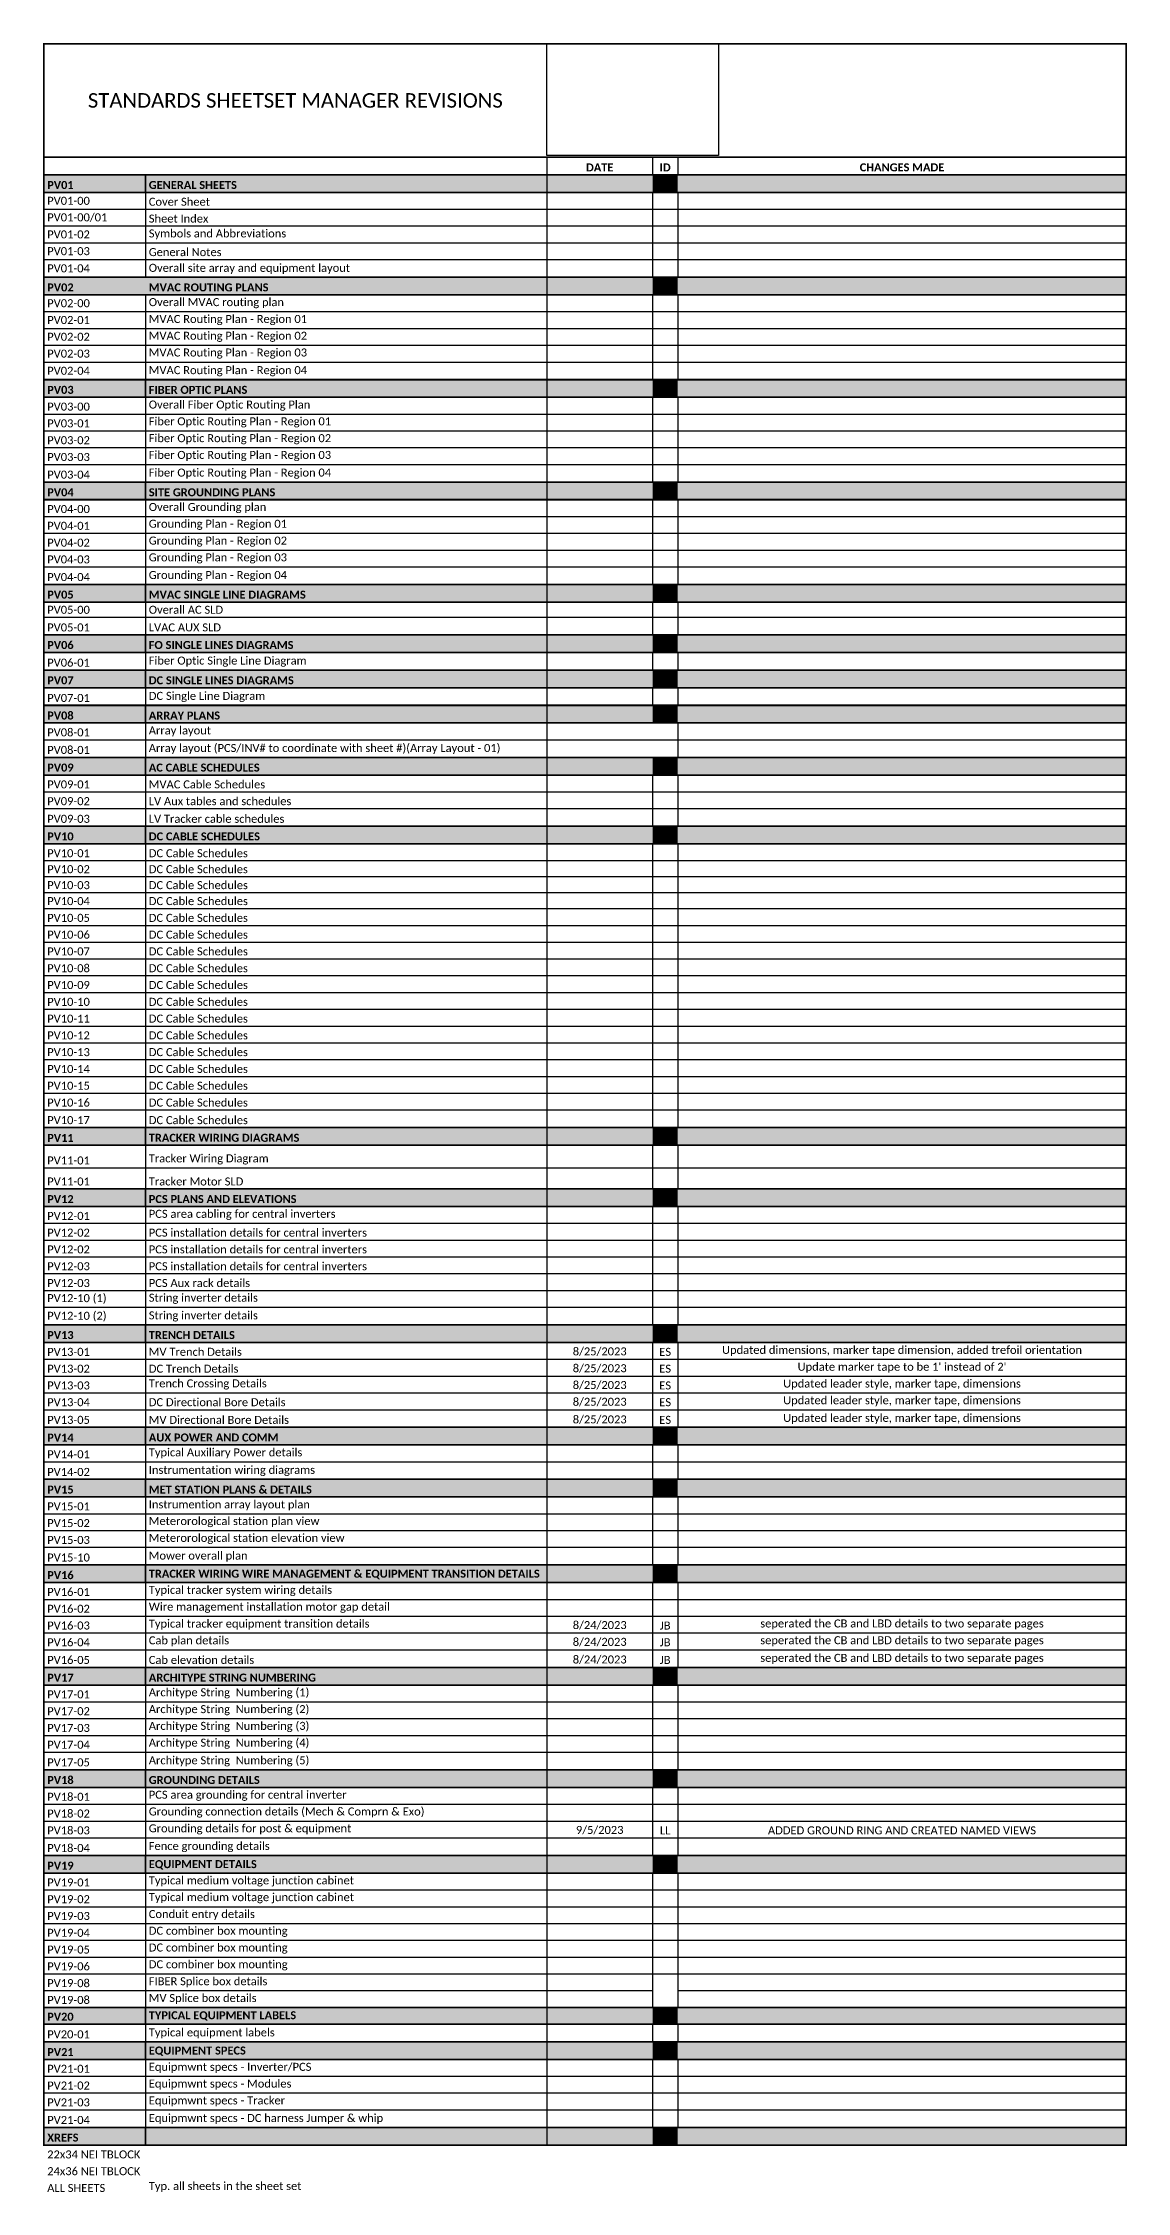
# Model space of a CAD drawing. Header units: feet. Extents: x -327 to 55127, y -2634 to 4121.
# Drawn here: x -17.91 to -4.46, y 1.01 to 27.67 of the extents above; entities that cross this region are included whole.
import ezdxf

# ---------------------------------------------------------------- set-up
doc = ezdxf.new("R2010")
doc.units = ezdxf.units.FT
doc.header["$MEASUREMENT"] = 0
doc.layers.add('G-ANNO-TEXT', color=1, linetype='Continuous')
doc.layers.add('PV-AUTOTABLES', color=7, linetype='Continuous')
doc.styles.add('NEI-A', font='arial.ttf')
picture_1 = doc.add_image_def('image1.png', size_in_pixel=(320, 208))

# ---------------------------------------------------------------- blocks, each defined once
blk = doc.blocks.new('*A31')
at = {"layer": 'G-ANNO-TEXT', "color": 7, "linetype": 'Continuous', "ltscale": 0.083333, "const_width": 0.0208}
blk.add_lwpolyline([(13.427, 0), (0, 0), (0, -26.073), (13.427, -26.073)], close=True, dxfattribs=at)
for points in [[(0, -1.406), (13.427, -1.406)], [(0, -1.625), (13.427, -1.625)], [(0, -1.844), (13.427, -1.844)], [(1.26, -1.625), (1.26, -1.844)], [(0, -2.896), (13.427, -2.896)], [(0, -3.115), (13.427, -3.115)], [(0, -4.167), (13.427, -4.167)], [(1.26, -4.167), (1.26, -4.385)], [(0, -4.385), (13.427, -4.385)], [(0, -5.438), (13.427, -5.438)], [(1.26, -5.438), (1.26, -5.656)], [(0, -5.656), (13.427, -5.656)], [(0, -6.708), (13.427, -6.708)], [(0, -6.927), (13.427, -6.927)], [(1.26, -6.708), (1.26, -6.927)], [(0, -7.333), (13.427, -7.333)], [(1.26, -7.333), (1.26, -7.552)], [(0, -7.552), (13.427, -7.552)], [(0, -7.771), (13.427, -7.771)], [(0, -7.99), (13.427, -7.99)], [(1.26, -7.771), (1.26, -7.99)], [(0, -8.208), (13.427, -8.208)], [(1.26, -8.208), (1.26, -8.427)], [(0, -8.427), (13.427, -8.427)], [(0, -8.854), (13.427, -8.854)], [(0, -9.073), (13.427, -9.073)], [(1.26, -8.854), (1.26, -9.073)], [(0, -9.708), (13.427, -9.708)], [(1.26, -9.708), (1.26, -9.927)], [(0, -9.927), (13.427, -9.927)], [(0, -13.448), (13.427, -13.448)], [(1.26, -13.448), (1.26, -13.667)], [(0, -13.667), (13.427, -13.667)], [(0, -14.208), (13.427, -14.208)], [(1.26, -14.208), (1.26, -14.427)], [(0, -14.427), (13.427, -14.427)], [(0, -15.896), (13.427, -15.896)], [(1.26, -15.896), (1.26, -16.115)], [(0, -16.115), (13.427, -16.115)], [(0, -17.167), (13.427, -17.167)], [(1.26, -17.167), (1.26, -17.385)], [(0, -17.385), (13.427, -17.385)], [(0, -17.812), (13.427, -17.812)], [(1.26, -17.812), (1.26, -18.031)], [(0, -18.031), (13.427, -18.031)], [(0, -18.875), (13.427, -18.875)], [(1.26, -18.875), (1.26, -19.094)], [(0, -19.094), (13.427, -19.094)], [(0, -20.146), (13.427, -20.146)], [(1.26, -20.146), (1.26, -20.365)], [(0, -20.365), (13.427, -20.365)], [(0, -21.417), (13.427, -21.417)], [(1.26, -21.417), (1.26, -21.635)], [(0, -21.635), (13.427, -21.635)], [(0, -22.479), (13.427, -22.479)], [(1.26, -22.479), (1.26, -22.698)], [(0, -22.698), (13.427, -22.698)], [(0, -24.365), (13.427, -24.365)], [(1.26, -24.365), (1.26, -24.573)], [(0, -24.573), (13.427, -24.573)], [(0, -24.792), (13.427, -24.792)], [(1.26, -24.792), (1.26, -25.01)], [(0, -25.01), (13.427, -25.01)], [(0, -25.854), (13.427, -25.854)], [(1.26, -25.854), (1.26, -26.073)]]:
    blk.add_lwpolyline(points, dxfattribs=at)
at = {"layer": 'G-ANNO-TEXT', "color": 7, "linetype": 'Continuous', "ltscale": 0.083333}
for points in [[(6.24, -1.406), (6.24, -26.073)], [(7.552, -1.406), (7.552, -1.625)], [(7.865, -1.406), (7.865, -1.625)], [(1.26, -1.844), (1.26, -2.896)], [(7.552, -1.844), (7.552, -2.896)], [(7.865, -1.844), (7.865, -2.896)], [(0, -2.052), (13.427, -2.052)], [(0, -2.26), (13.427, -2.26)], [(0, -2.469), (13.427, -2.469)], [(0, -2.677), (13.427, -2.677)], [(1.26, -3.115), (1.26, -4.167)], [(7.552, -3.115), (7.552, -4.167)], [(7.865, -3.115), (7.865, -4.167)], [(0, -3.323), (13.427, -3.323)], [(0, -3.531), (13.427, -3.531)], [(0, -3.74), (13.427, -3.74)], [(0, -3.948), (13.427, -3.948)], [(1.26, -4.385), (1.26, -5.438)], [(7.552, -4.385), (7.552, -5.438)], [(7.865, -4.385), (7.865, -5.438)], [(0, -4.594), (13.427, -4.594)], [(0, -4.802), (13.427, -4.802)], [(0, -5.01), (13.427, -5.01)], [(0, -5.219), (13.427, -5.219)], [(0, -5.865), (13.427, -5.865)], [(1.26, -5.656), (1.26, -6.708)], [(7.552, -5.656), (7.552, -6.708)], [(7.865, -5.656), (7.865, -6.708)], [(0, -6.073), (13.427, -6.073)], [(0, -6.281), (13.427, -6.281)], [(0, -6.49), (13.427, -6.49)], [(1.26, -6.927), (1.26, -7.333)], [(7.552, -6.927), (7.552, -7.333)], [(7.865, -6.927), (7.865, -7.333)], [(0, -7.115), (13.427, -7.115)], [(1.26, -7.552), (1.26, -7.771)], [(7.552, -7.552), (7.552, -7.771)], [(7.865, -7.552), (7.865, -7.771)], [(1.26, -7.99), (1.26, -8.208)], [(7.552, -7.99), (7.552, -8.208)], [(7.865, -7.99), (7.865, -8.208)], [(1.26, -8.427), (1.26, -8.854)], [(7.865, -8.427), (7.865, -8.854)], [(0, -8.635), (13.427, -8.635)], [(0, -9.281), (13.427, -9.281)], [(1.26, -9.073), (1.26, -9.708)], [(7.552, -9.073), (7.552, -9.708)], [(7.865, -9.073), (7.865, -9.708)], [(0, -9.49), (13.427, -9.49)], [(1.26, -9.927), (1.26, -13.448)], [(7.552, -9.927), (7.552, -13.448)], [(7.865, -9.927), (7.865, -13.448)], [(0, -10.135), (13.427, -10.135)], [(0, -10.333), (13.427, -10.333)], [(0, -10.531), (13.427, -10.531)], [(0, -10.729), (13.427, -10.729)], [(0, -10.938), (13.427, -10.938)], [(0, -11.146), (13.427, -11.146)], [(0, -11.354), (13.427, -11.354)], [(0, -11.562), (13.427, -11.562)], [(0, -11.771), (13.427, -11.771)], [(0, -11.979), (13.427, -11.979)], [(0, -12.188), (13.427, -12.188)], [(0, -12.396), (13.427, -12.396)], [(0, -12.604), (13.427, -12.604)], [(0, -12.812), (13.427, -12.812)], [(0, -13.021), (13.427, -13.021)], [(0, -13.229), (13.427, -13.229)], [(1.26, -13.667), (1.26, -14.208)], [(7.552, -13.667), (7.552, -14.208)], [(7.865, -13.667), (7.865, -14.208)], [(0, -13.948), (13.427, -13.948)], [(0, -14.635), (13.427, -14.635)], [(1.26, -14.427), (1.26, -15.896)], [(7.552, -14.427), (7.552, -15.896)], [(7.865, -14.427), (7.865, -15.896)], [(0, -14.844), (13.427, -14.844)], [(0, -15.052), (13.427, -15.052)], [(0, -15.26), (13.427, -15.26)], [(0, -15.469), (13.427, -15.469)], [(0, -15.677), (13.427, -15.677)], [(1.26, -16.115), (1.26, -17.167)], [(7.552, -16.115), (7.552, -17.167)], [(7.865, -16.115), (7.865, -17.167)], [(0, -16.323), (13.427, -16.323)], [(0, -16.531), (13.427, -16.531)], [(0, -16.74), (13.427, -16.74)], [(0, -16.948), (13.427, -16.948)], [(0, -17.594), (13.427, -17.594)], [(1.26, -17.385), (1.26, -17.812)], [(7.552, -17.385), (7.552, -17.812)], [(7.865, -17.385), (7.865, -17.812)], [(1.26, -18.031), (1.26, -18.875)], [(7.552, -18.031), (7.552, -18.875)], [(7.865, -18.031), (7.865, -18.875)], [(0, -18.24), (13.427, -18.24)], [(0, -18.448), (13.427, -18.448)], [(0, -18.656), (13.427, -18.656)], [(1.26, -19.094), (1.26, -20.146)], [(7.552, -19.094), (7.552, -20.146)], [(7.865, -19.094), (7.865, -20.146)], [(0, -19.302), (13.427, -19.302)], [(0, -19.51), (13.427, -19.51)], [(0, -19.719), (13.427, -19.719)], [(0, -19.927), (13.427, -19.927)], [(1.26, -20.365), (1.26, -21.417)], [(7.552, -20.365), (7.552, -21.417)], [(7.865, -20.365), (7.865, -21.417)], [(0, -20.573), (13.427, -20.573)], [(0, -20.781), (13.427, -20.781)], [(0, -20.99), (13.427, -20.99)], [(0, -21.198), (13.427, -21.198)], [(0, -21.844), (13.427, -21.844)], [(1.26, -21.635), (1.26, -22.479)], [(7.552, -21.635), (7.552, -22.479)], [(7.865, -21.635), (7.865, -22.479)], [(0, -22.052), (13.427, -22.052)], [(0, -22.26), (13.427, -22.26)], [(0, -22.906), (13.427, -22.906)], [(1.26, -22.698), (1.26, -24.365)], [(7.552, -22.698), (7.552, -24.365)], [(7.865, -22.698), (7.865, -24.365)], [(0, -23.115), (13.427, -23.115)], [(0, -23.323), (13.427, -23.323)], [(0, -23.531), (13.427, -23.531)], [(0, -23.74), (13.427, -23.74)], [(0, -23.948), (13.427, -23.948)], [(0, -24.156), (7.552, -24.156)], [(7.865, -24.156), (13.427, -24.156)], [(1.26, -24.573), (1.26, -24.792)], [(7.552, -24.573), (7.552, -24.792)], [(7.865, -24.573), (7.865, -24.792)], [(1.26, -25.01), (1.26, -25.854)], [(7.552, -25.01), (7.552, -25.854)], [(7.865, -25.01), (7.865, -25.854)], [(0, -25.219), (13.427, -25.219)], [(0, -25.427), (13.427, -25.427)], [(0, -25.635), (13.427, -25.635)]]:
    blk.add_lwpolyline(points, dxfattribs=at)
at = {"layer": 'G-ANNO-TEXT', "color": 253, "true_color": 0xa6a6a6}
for points in [[(0, -1.625), (1.26, -1.625), (0, -1.844), (1.26, -1.844)], [(1.26, -1.625), (6.24, -1.625), (1.26, -1.844), (6.24, -1.844)], [(6.24, -1.625), (7.552, -1.625), (6.24, -1.844), (7.552, -1.844)], [(7.552, -1.625), (7.865, -1.625), (7.552, -1.844), (7.865, -1.844)], [(7.865, -1.625), (13.427, -1.625), (7.865, -1.844), (13.427, -1.844)], [(0, -2.896), (1.26, -2.896), (0, -3.115), (1.26, -3.115)], [(1.26, -2.896), (6.24, -2.896), (1.26, -3.115), (6.24, -3.115)], [(6.24, -2.896), (7.552, -2.896), (6.24, -3.115), (7.552, -3.115)], [(7.552, -2.896), (7.865, -2.896), (7.552, -3.115), (7.865, -3.115)], [(7.865, -2.896), (13.427, -2.896), (7.865, -3.115), (13.427, -3.115)], [(0, -4.167), (1.26, -4.167), (0, -4.385), (1.26, -4.385)], [(1.26, -4.167), (6.24, -4.167), (1.26, -4.385), (6.24, -4.385)], [(6.24, -4.167), (7.552, -4.167), (6.24, -4.385), (7.552, -4.385)], [(7.552, -4.167), (7.865, -4.167), (7.552, -4.385), (7.865, -4.385)], [(7.865, -4.167), (13.427, -4.167), (7.865, -4.385), (13.427, -4.385)], [(0, -5.438), (1.26, -5.438), (0, -5.656), (1.26, -5.656)], [(1.26, -5.438), (6.24, -5.438), (1.26, -5.656), (6.24, -5.656)], [(6.24, -5.438), (7.552, -5.438), (6.24, -5.656), (7.552, -5.656)], [(7.552, -5.438), (7.865, -5.438), (7.552, -5.656), (7.865, -5.656)], [(7.865, -5.438), (13.427, -5.438), (7.865, -5.656), (13.427, -5.656)], [(0, -6.708), (1.26, -6.708), (0, -6.927), (1.26, -6.927)], [(1.26, -6.708), (6.24, -6.708), (1.26, -6.927), (6.24, -6.927)], [(6.24, -6.708), (7.552, -6.708), (6.24, -6.927), (7.552, -6.927)], [(7.552, -6.708), (7.865, -6.708), (7.552, -6.927), (7.865, -6.927)], [(7.865, -6.708), (13.427, -6.708), (7.865, -6.927), (13.427, -6.927)], [(0, -7.333), (1.26, -7.333), (0, -7.552), (1.26, -7.552)], [(1.26, -7.333), (6.24, -7.333), (1.26, -7.552), (6.24, -7.552)], [(6.24, -7.333), (7.552, -7.333), (6.24, -7.552), (7.552, -7.552)], [(7.552, -7.333), (7.865, -7.333), (7.552, -7.552), (7.865, -7.552)], [(7.865, -7.333), (13.427, -7.333), (7.865, -7.552), (13.427, -7.552)], [(0, -7.771), (1.26, -7.771), (0, -7.99), (1.26, -7.99)], [(1.26, -7.771), (6.24, -7.771), (1.26, -7.99), (6.24, -7.99)], [(6.24, -7.771), (7.552, -7.771), (6.24, -7.99), (7.552, -7.99)], [(7.552, -7.771), (7.865, -7.771), (7.552, -7.99), (7.865, -7.99)], [(7.865, -7.771), (13.427, -7.771), (7.865, -7.99), (13.427, -7.99)], [(0, -8.208), (1.26, -8.208), (0, -8.427), (1.26, -8.427)], [(1.26, -8.208), (6.24, -8.208), (1.26, -8.427), (6.24, -8.427)], [(6.24, -8.208), (7.552, -8.208), (6.24, -8.427), (7.552, -8.427)], [(7.552, -8.208), (7.865, -8.208), (7.552, -8.427), (7.865, -8.427)], [(7.865, -8.208), (13.427, -8.208), (7.865, -8.427), (13.427, -8.427)], [(0, -8.854), (1.26, -8.854), (0, -9.073), (1.26, -9.073)], [(1.26, -8.854), (6.24, -8.854), (1.26, -9.073), (6.24, -9.073)], [(6.24, -8.854), (7.552, -8.854), (6.24, -9.073), (7.552, -9.073)], [(7.552, -8.854), (7.865, -8.854), (7.552, -9.073), (7.865, -9.073)], [(7.865, -8.854), (13.427, -8.854), (7.865, -9.073), (13.427, -9.073)], [(0, -9.708), (1.26, -9.708), (0, -9.927), (1.26, -9.927)], [(1.26, -9.708), (6.24, -9.708), (1.26, -9.927), (6.24, -9.927)], [(6.24, -9.708), (7.552, -9.708), (6.24, -9.927), (7.552, -9.927)], [(7.552, -9.708), (7.865, -9.708), (7.552, -9.927), (7.865, -9.927)], [(7.865, -9.708), (13.427, -9.708), (7.865, -9.927), (13.427, -9.927)], [(0, -13.448), (1.26, -13.448), (0, -13.667), (1.26, -13.667)], [(1.26, -13.448), (6.24, -13.448), (1.26, -13.667), (6.24, -13.667)], [(6.24, -13.448), (7.552, -13.448), (6.24, -13.667), (7.552, -13.667)], [(7.552, -13.448), (7.865, -13.448), (7.552, -13.667), (7.865, -13.667)], [(7.865, -13.448), (13.427, -13.448), (7.865, -13.667), (13.427, -13.667)], [(0, -14.208), (1.26, -14.208), (0, -14.427), (1.26, -14.427)], [(1.26, -14.208), (6.24, -14.208), (1.26, -14.427), (6.24, -14.427)], [(6.24, -14.208), (7.552, -14.208), (6.24, -14.427), (7.552, -14.427)], [(7.552, -14.208), (7.865, -14.208), (7.552, -14.427), (7.865, -14.427)], [(7.865, -14.208), (13.427, -14.208), (7.865, -14.427), (13.427, -14.427)], [(0, -15.896), (1.26, -15.896), (0, -16.115), (1.26, -16.115)], [(1.26, -15.896), (6.24, -15.896), (1.26, -16.115), (6.24, -16.115)], [(6.24, -15.896), (7.552, -15.896), (6.24, -16.115), (7.552, -16.115)], [(7.552, -15.896), (7.865, -15.896), (7.552, -16.115), (7.865, -16.115)], [(7.865, -15.896), (13.427, -15.896), (7.865, -16.115), (13.427, -16.115)], [(0, -17.167), (1.26, -17.167), (0, -17.385), (1.26, -17.385)], [(1.26, -17.167), (6.24, -17.167), (1.26, -17.385), (6.24, -17.385)], [(6.24, -17.167), (7.552, -17.167), (6.24, -17.385), (7.552, -17.385)], [(7.552, -17.167), (7.865, -17.167), (7.552, -17.385), (7.865, -17.385)], [(7.865, -17.167), (13.427, -17.167), (7.865, -17.385), (13.427, -17.385)], [(0, -17.812), (1.26, -17.812), (0, -18.031), (1.26, -18.031)], [(1.26, -17.812), (6.24, -17.812), (1.26, -18.031), (6.24, -18.031)], [(6.24, -17.812), (7.552, -17.812), (6.24, -18.031), (7.552, -18.031)], [(7.552, -17.812), (7.865, -17.812), (7.552, -18.031), (7.865, -18.031)], [(7.865, -17.812), (13.427, -17.812), (7.865, -18.031), (13.427, -18.031)], [(0, -18.875), (1.26, -18.875), (0, -19.094), (1.26, -19.094)], [(1.26, -18.875), (6.24, -18.875), (1.26, -19.094), (6.24, -19.094)], [(6.24, -18.875), (7.552, -18.875), (6.24, -19.094), (7.552, -19.094)], [(7.552, -18.875), (7.865, -18.875), (7.552, -19.094), (7.865, -19.094)], [(7.865, -18.875), (13.427, -18.875), (7.865, -19.094), (13.427, -19.094)], [(0, -20.146), (1.26, -20.146), (0, -20.365), (1.26, -20.365)], [(1.26, -20.146), (6.24, -20.146), (1.26, -20.365), (6.24, -20.365)], [(6.24, -20.146), (7.552, -20.146), (6.24, -20.365), (7.552, -20.365)], [(7.552, -20.146), (7.865, -20.146), (7.552, -20.365), (7.865, -20.365)], [(7.865, -20.146), (13.427, -20.146), (7.865, -20.365), (13.427, -20.365)], [(0, -21.417), (1.26, -21.417), (0, -21.635), (1.26, -21.635)], [(1.26, -21.417), (6.24, -21.417), (1.26, -21.635), (6.24, -21.635)], [(6.24, -21.417), (7.552, -21.417), (6.24, -21.635), (7.552, -21.635)], [(7.552, -21.417), (7.865, -21.417), (7.552, -21.635), (7.865, -21.635)], [(7.865, -21.417), (13.427, -21.417), (7.865, -21.635), (13.427, -21.635)], [(0, -22.479), (1.26, -22.479), (0, -22.698), (1.26, -22.698)], [(1.26, -22.479), (6.24, -22.479), (1.26, -22.698), (6.24, -22.698)], [(6.24, -22.479), (7.552, -22.479), (6.24, -22.698), (7.552, -22.698)], [(7.552, -22.479), (7.865, -22.479), (7.552, -22.698), (7.865, -22.698)], [(7.865, -22.479), (13.427, -22.479), (7.865, -22.698), (13.427, -22.698)], [(0, -24.365), (1.26, -24.365), (0, -24.573), (1.26, -24.573)], [(1.26, -24.365), (6.24, -24.365), (1.26, -24.573), (6.24, -24.573)], [(6.24, -24.365), (7.552, -24.365), (6.24, -24.573), (7.552, -24.573)], [(7.552, -24.365), (7.865, -24.365), (7.552, -24.573), (7.865, -24.573)], [(7.865, -24.365), (13.427, -24.365), (7.865, -24.573), (13.427, -24.573)], [(0, -24.792), (1.26, -24.792), (0, -25.01), (1.26, -25.01)], [(1.26, -24.792), (6.24, -24.792), (1.26, -25.01), (6.24, -25.01)], [(6.24, -24.792), (7.552, -24.792), (6.24, -25.01), (7.552, -25.01)], [(7.552, -24.792), (7.865, -24.792), (7.552, -25.01), (7.865, -25.01)], [(7.865, -24.792), (13.427, -24.792), (7.865, -25.01), (13.427, -25.01)], [(0, -25.854), (1.26, -25.854), (0, -26.073), (1.26, -26.073)], [(1.26, -25.854), (6.24, -25.854), (1.26, -26.073), (6.24, -26.073)], [(6.24, -25.854), (7.552, -25.854), (6.24, -26.073), (7.552, -26.073)], [(7.552, -25.854), (7.865, -25.854), (7.552, -26.073), (7.865, -26.073)], [(7.865, -25.854), (13.427, -25.854), (7.865, -26.073), (13.427, -26.073)]]:
    blk.add_solid(points, dxfattribs=at)
at = {"layer": 'G-ANNO-TEXT', "color": 7, "style": 'NEI-A'}
for s, insert, char_height, attachment_point in [('\\fCalibri|b0|i0|c0|p34;STANDARDS SHEETSET MANAGER REVISIONS', (3.12, -0.703), 0.18056, 5), ('\\fCalibri|b1|i0|c0|p34;DATE', (6.896, -1.583), 0.09931, 8), ('\\fCalibri|b1|i0|c0|p34;ID', (7.708, -1.583), 0.09931, 8), ('\\fCalibri|b1|i0|c0|p34;CHANGES MADE', (10.646, -1.583), 0.09931, 8), ('\\fCalibri|b1|i0|c0|p34;PV01', (0.042, -1.802), 0.09931, 7), ('\\fCalibri|b1|i0|c0|p34;GENERAL SHEETS', (1.302, -1.802), 0.09931, 7), ('\\fCalibri|b0|i0|c0|p34;PV01-00', (0.042, -1.948), 0.09931, 4), ('\\fCalibri|b0|i0|c0|p34;PV01-00/01', (0.042, -2.156), 0.09931, 4), ('\\fCalibri|b0|i0|c0|p34;Sheet Index', (1.302, -2.219), 0.09931, 7), ('\\fCalibri|b0|i0|c0|p34;Cover Sheet', (1.302, -2.01), 0.09931, 7), ('\\fCalibri|b0|i0|c0|p34;PV01-02', (0.042, -2.365), 0.09931, 4), ('\\fCalibri|b0|i0|c0|p34;Symbols and Abbreviations', (1.302, -2.427), 0.09931, 7), ('\\fCalibri|b0|i0|c0|p34;PV01-03', (0.042, -2.573), 0.09931, 4), ('\\fCalibri|b0|i0|c0|p34;General Notes', (1.302, -2.635), 0.09931, 7), ('\\fCalibri|b0|i0|c0|p34;PV01-04', (0.042, -2.786), 0.09931, 4), ('\\fCalibri|b0|i0|c0|p34;Overall site array and equipment layout', (1.302, -2.854), 0.09931, 7), ('\\fCalibri|b1|i0|c0|p34;PV02', (0.042, -3.073), 0.09931, 7), ('\\fCalibri|b0|i0|c0|p34;PV02-00', (0.042, -3.219), 0.09931, 4), ('\\fCalibri|b0|i0|c0|p34;Overall MVAC routing plan', (1.302, -3.281), 0.09931, 7), ('\\fCalibri|b1|i0|c0|p34;MVAC ROUTING PLANS', (1.302, -3.073), 0.09931, 7), ('\\fCalibri|b0|i0|c0|p34;PV02-01', (0.042, -3.427), 0.09931, 4), ('\\fCalibri|b0|i0|c0|p34;MVAC Routing Plan - Region 01', (1.302, -3.49), 0.09931, 7), ('\\fCalibri|b0|i0|c0|p34;PV02-02', (0.042, -3.635), 0.09931, 4), ('\\fCalibri|b0|i0|c0|p34;MVAC Routing Plan - Region 02', (1.302, -3.698), 0.09931, 7), ('\\fCalibri|b0|i0|c0|p34;PV02-03', (0.042, -3.844), 0.09931, 4), ('\\fCalibri|b0|i0|c0|p34;MVAC Routing Plan - Region 03', (1.302, -3.906), 0.09931, 7), ('\\fCalibri|b0|i0|c0|p34;MVAC Routing Plan - Region 04', (1.302, -4.125), 0.09931, 7), ('\\fCalibri|b1|i0|c0|p34;PV03', (0.042, -4.344), 0.09931, 7), ('\\fCalibri|b0|i0|c0|p34;PV02-04', (0.042, -4.057), 0.09931, 4), ('\\fCalibri|b1|i0|c0|p34;FIBER OPTIC PLANS', (1.302, -4.344), 0.09931, 7), ('\\fCalibri|b0|i0|c0|p34;PV03-00', (0.042, -4.552), 0.09931, 7), ('\\fCalibri|b0|i0|c0|p34;Overall Fiber Optic Routing Plan', (1.302, -4.552), 0.09931, 7), ('\\fCalibri|b0|i0|c0|p34;PV03-01', (0.042, -4.76), 0.09931, 7), ('\\fCalibri|b0|i0|c0|p34;Fiber Optic Routing Plan - Region 01', (1.302, -4.76), 0.09931, 7), ('\\fCalibri|b0|i0|c0|p34;PV03-02', (0.042, -4.969), 0.09931, 7), ('\\fCalibri|b0|i0|c0|p34;Fiber Optic Routing Plan - Region 02', (1.302, -4.969), 0.09931, 7), ('\\fCalibri|b0|i0|c0|p34;Fiber Optic Routing Plan - Region 03', (1.302, -5.177), 0.09931, 7), ('\\fCalibri|b0|i0|c0|p34;PV03-03', (0.042, -5.177), 0.09931, 7), ('\\fCalibri|b0|i0|c0|p34;PV03-04', (0.042, -5.396), 0.09931, 7), ('\\fCalibri|b0|i0|c0|p34;Fiber Optic Routing Plan - Region 04', (1.302, -5.396), 0.09931, 7), ('\\fCalibri|b1|i0|c0|p34;PV04', (0.042, -5.615), 0.09931, 7), ('\\fCalibri|b1|i0|c0|p34;SITE GROUNDING PLANS ', (1.302, -5.615), 0.09931, 7), ('\\fCalibri|b0|i0|c0|p34;PV04-00', (0.042, -5.823), 0.09931, 7), ('\\fCalibri|b0|i0|c0|p34;Overall Grounding plan', (1.302, -5.823), 0.09931, 7), ('\\fCalibri|b0|i0|c0|p34;PV04-01', (0.042, -6.031), 0.09931, 7), ('\\fCalibri|b0|i0|c0|p34;Grounding Plan - Region 01', (1.302, -6.031), 0.09931, 7), ('\\fCalibri|b0|i0|c0|p34;Grounding Plan - Region 02', (1.302, -6.24), 0.09931, 7), ('\\fCalibri|b0|i0|c0|p34;PV04-02', (0.042, -6.24), 0.09931, 7), ('\\fCalibri|b0|i0|c0|p34;PV04-03', (0.042, -6.448), 0.09931, 7), ('\\fCalibri|b0|i0|c0|p34;Grounding Plan - Region 03', (1.302, -6.448), 0.09931, 7), ('\\fCalibri|b0|i0|c0|p34;PV04-04', (0.042, -6.667), 0.09931, 7), ('\\fCalibri|b0|i0|c0|p34;Grounding Plan - Region 04', (1.302, -6.667), 0.09931, 7), ('\\fCalibri|b1|i0|c0|p34;PV05', (0.042, -6.885), 0.09931, 7), ('\\fCalibri|b1|i0|c0|p34;MVAC SINGLE LINE DIAGRAMS', (1.302, -6.885), 0.09931, 7), ('\\fCalibri|b0|i0|c0|p34;PV05-00', (0.042, -7.073), 0.09931, 7), ('\\fCalibri|b0|i0|c0|p34;PV05-01', (0.042, -7.292), 0.09931, 7), ('\\fCalibri|b0|i0|c0|p34;Overall AC SLD', (1.302, -7.073), 0.09931, 7), ('\\fCalibri|b0|i0|c0|p34;LVAC AUX SLD', (1.302, -7.292), 0.09931, 7), ('\\fCalibri|b1|i0|c0|p34;PV06', (0.042, -7.51), 0.09931, 7), ('\\fCalibri|b1|i0|c0|p34;FO SINGLE LINES DIAGRAMS', (1.302, -7.51), 0.09931, 7), ('\\fCalibri|b0|i0|c0|p34;PV06-01', (0.042, -7.729), 0.09931, 7), ('\\fCalibri|b0|i0|c0|p34;Fiber Optic Single Line Diagram', (1.302, -7.729), 0.09931, 7), ('\\fCalibri|b1|i0|c0|p34;PV07', (0.042, -7.948), 0.09931, 7), ('\\fCalibri|b1|i0|c0|p34;DC SINGLE LINES DIAGRAMS', (1.302, -7.948), 0.09931, 7), ('\\fCalibri|b0|i0|c0|p34;PV07-01', (0.042, -8.167), 0.09931, 7), ('\\fCalibri|b0|i0|c0|p34;DC Single Line Diagram', (1.302, -8.167), 0.09931, 7), ('\\fCalibri|b1|i0|c0|p34;PV08', (0.042, -8.385), 0.09931, 7), ('\\fCalibri|b0|i0|c0|p34;PV08-01', (0.042, -8.594), 0.09931, 7), ('\\fCalibri|b1|i0|c0|p34;ARRAY PLANS ', (1.302, -8.385), 0.09931, 7), ('\\fCalibri|b0|i0|c0|p34;Array layout', (1.302, -8.594), 0.09931, 7), ('\\fCalibri|b0|i0|c0|p34;PV08-01', (0.042, -8.812), 0.09931, 7), ('\\fCalibri|b0|i0|c0|p34;Array layout (PCS/INV# to coordinate with sheet #)(Array Layout - 01)', (1.302, -8.812), 0.09931, 7), ('\\fCalibri|b1|i0|c0|p34;PV09', (0.042, -9.031), 0.09931, 7), ('\\fCalibri|b1|i0|c0|p34;AC CABLE SCHEDULES', (1.302, -9.031), 0.09931, 7), ('\\fCalibri|b0|i0|c0|p34;PV09-01', (0.042, -9.24), 0.09931, 7), ('\\fCalibri|b0|i0|c0|p34;MVAC Cable Schedules', (1.302, -9.24), 0.09931, 7), ('\\fCalibri|b0|i0|c0|p34;PV09-02', (0.042, -9.448), 0.09931, 7), ('\\fCalibri|b0|i0|c0|p34;PV09-03', (0.042, -9.667), 0.09931, 7), ('\\fCalibri|b0|i0|c0|p34;LV Aux tables and schedules', (1.302, -9.448), 0.09931, 7), ('\\fCalibri|b0|i0|c0|p34;LV Tracker cable schedules', (1.302, -9.667), 0.09931, 7), ('\\fCalibri|b1|i0|c0|p34;PV10', (0.042, -9.885), 0.09931, 7), ('\\fCalibri|b1|i0|c0|p34;DC CABLE SCHEDULES', (1.302, -9.885), 0.09931, 7), ('\\fCalibri|b0|i0|c0|p34;PV10-01', (0.042, -10.094), 0.09931, 7), ('\\fCalibri|b0|i0|c0|p34;DC Cable Schedules', (1.302, -10.094), 0.09931, 7), ('\\fCalibri|b0|i0|c0|p34;PV10-02', (0.042, -10.292), 0.09931, 7), ('\\fCalibri|b0|i0|c0|p34;PV10-03', (0.042, -10.49), 0.09931, 7), ('\\fCalibri|b0|i0|c0|p34;DC Cable Schedules', (1.302, -10.292), 0.09931, 7), ('\\fCalibri|b0|i0|c0|p34;DC Cable Schedules', (1.302, -10.49), 0.09931, 7), ('\\fCalibri|b0|i0|c0|p34;PV10-04', (0.042, -10.688), 0.09931, 7), ('\\fCalibri|b0|i0|c0|p34;DC Cable Schedules', (1.302, -10.688), 0.09931, 7), ('\\fCalibri|b0|i0|c0|p34;PV10-05', (0.042, -10.896), 0.09931, 7), ('\\fCalibri|b0|i0|c0|p34;DC Cable Schedules', (1.302, -10.896), 0.09931, 7), ('\\fCalibri|b0|i0|c0|p34;PV10-06', (0.042, -11.104), 0.09931, 7), ('\\fCalibri|b0|i0|c0|p34;DC Cable Schedules', (1.302, -11.104), 0.09931, 7), ('\\fCalibri|b0|i0|c0|p34;PV10-07', (0.042, -11.312), 0.09931, 7), ('\\fCalibri|b0|i0|c0|p34;PV10-08', (0.042, -11.521), 0.09931, 7), ('\\fCalibri|b0|i0|c0|p34;DC Cable Schedules', (1.302, -11.312), 0.09931, 7), ('\\fCalibri|b0|i0|c0|p34;DC Cable Schedules', (1.302, -11.521), 0.09931, 7), ('\\fCalibri|b0|i0|c0|p34;PV10-09', (0.042, -11.729), 0.09931, 7), ('\\fCalibri|b0|i0|c0|p34;DC Cable Schedules', (1.302, -11.729), 0.09931, 7), ('\\fCalibri|b0|i0|c0|p34;PV10-10', (0.042, -11.938), 0.09931, 7), ('\\fCalibri|b0|i0|c0|p34;DC Cable Schedules', (1.302, -11.938), 0.09931, 7), ('\\fCalibri|b0|i0|c0|p34;PV10-11', (0.042, -12.146), 0.09931, 7), ('\\fCalibri|b0|i0|c0|p34;PV10-12', (0.042, -12.354), 0.09931, 7), ('\\fCalibri|b0|i0|c0|p34;DC Cable Schedules', (1.302, -12.146), 0.09931, 7), ('\\fCalibri|b0|i0|c0|p34;DC Cable Schedules', (1.302, -12.354), 0.09931, 7), ('\\fCalibri|b0|i0|c0|p34;PV10-13', (0.042, -12.562), 0.09931, 7), ('\\fCalibri|b0|i0|c0|p34;DC Cable Schedules', (1.302, -12.562), 0.09931, 7), ('\\fCalibri|b0|i0|c0|p34;PV10-14', (0.042, -12.771), 0.09931, 7), ('\\fCalibri|b0|i0|c0|p34;DC Cable Schedules', (1.302, -12.771), 0.09931, 7), ('\\fCalibri|b0|i0|c0|p34;PV10-15', (0.042, -12.979), 0.09931, 7), ('\\fCalibri|b0|i0|c0|p34;DC Cable Schedules', (1.302, -12.979), 0.09931, 7), ('\\fCalibri|b0|i0|c0|p34;PV10-16', (0.042, -13.188), 0.09931, 7), ('\\fCalibri|b0|i0|c0|p34;PV10-17', (0.042, -13.406), 0.09931, 7), ('\\fCalibri|b0|i0|c0|p34;DC Cable Schedules', (1.302, -13.188), 0.09931, 7), ('\\fCalibri|b0|i0|c0|p34;DC Cable Schedules', (1.302, -13.406), 0.09931, 7), ('\\fCalibri|b1|i0|c0|p34;PV11', (0.042, -13.625), 0.09931, 7), ('\\fCalibri|b1|i0|c0|p34;TRACKER WIRING DIAGRAMS', (1.302, -13.625), 0.09931, 7), ('\\fCalibri|b0|i0|c0|p34;PV11-01', (0.042, -13.906), 0.09931, 7), ('\\fCalibri|b0|i0|c0|p34;Tracker Wiring Diagram', (1.302, -13.906), 0.09931, 7), ('\\fCalibri|b0|i0|c0|p34;PV11-01', (0.042, -14.167), 0.09931, 7), ('\\fCalibri|b0|i0|c0|p34;Tracker Motor SLD', (1.302, -14.167), 0.09931, 7), ('\\fCalibri|b1|i0|c0|p34;PV12', (0.042, -14.385), 0.09931, 7), ('\\fCalibri|b1|i0|c0|p34;PCS PLANS AND ELEVATIONS ', (1.302, -14.385), 0.09931, 7), ('\\fCalibri|b0|i0|c0|p34;PV12-01', (0.042, -14.594), 0.09931, 7), ('\\fCalibri|b0|i0|c0|p34;PCS area cabling for central inverters', (1.302, -14.594), 0.09931, 7), ('\\fCalibri|b0|i0|c0|p34;PV12-02', (0.042, -14.802), 0.09931, 7), ('\\fCalibri|b0|i0|c0|p34;PV12-02', (0.042, -15.01), 0.09931, 7), ('\\fCalibri|b0|i0|c0|p34;PCS installation details for central inverters', (1.302, -14.802), 0.09931, 7), ('\\fCalibri|b0|i0|c0|p34;PCS installation details for central inverters', (1.302, -15.01), 0.09931, 7), ('\\fCalibri|b0|i0|c0|p34;PV12-03', (0.042, -15.219), 0.09931, 7), ('\\fCalibri|b0|i0|c0|p34;PCS installation details for central inverters', (1.302, -15.219), 0.09931, 7), ('\\fCalibri|b0|i0|c0|p34;PV12-03', (0.042, -15.427), 0.09931, 7), ('\\fCalibri|b0|i0|c0|p34;PCS Aux rack details', (1.302, -15.427), 0.09931, 7), ('\\fCalibri|b0|i0|c0|p34;PV12-10 (1)', (0.042, -15.635), 0.09931, 7), ('\\fCalibri|b0|i0|c0|p34;PV12-10 (2)', (0.042, -15.854), 0.09931, 7), ('\\fCalibri|b0|i0|c0|p34;String inverter details', (1.302, -15.635), 0.09931, 7), ('\\fCalibri|b0|i0|c0|p34;String inverter details', (1.302, -15.854), 0.09931, 7), ('\\fCalibri|b1|i0|c0|p34;PV13', (0.042, -16.073), 0.09931, 7), ('\\fCalibri|b1|i0|c0|p34;TRENCH DETAILS', (1.302, -16.073), 0.09931, 7), ('\\fCalibri|b0|i0|c0|p34;PV13-01', (0.042, -16.281), 0.09931, 7), ('\\fCalibri|b0|i0|c0|p34;MV Trench Details', (1.302, -16.281), 0.09931, 7), ('\\fCalibri|b0|i0|c0|p34;8/25/2023', (6.896, -16.281), 0.09931, 8), ('\\fCalibri|b0|i0|c0|p34;ES', (7.708, -16.281), 0.09931, 8), ('\\fCalibri|b0|i0|c0|p34;Updated dimensions, marker tape dimension, added trefoil orientation', (10.646, -16.281), 0.09931, 8), ('\\fCalibri|b0|i0|c0|p34;PV13-02', (0.042, -16.49), 0.09931, 7), ('\\fCalibri|b0|i0|c0|p34;DC Trench Details', (1.302, -16.49), 0.09931, 7), ('\\fCalibri|b0|i0|c0|p34;8/25/2023', (6.896, -16.49), 0.09931, 8), ('\\fCalibri|b0|i0|c0|p34;ES', (7.708, -16.49), 0.09931, 8), ("\\fCalibri|b0|i0|c0|p34;Update marker tape to be 1' instead of 2'", (10.646, -16.49), 0.09931, 8), ('\\fCalibri|b0|i0|c0|p34;PV13-03', (0.042, -16.698), 0.09931, 7), ('\\fCalibri|b0|i0|c0|p34;Trench Crossing Details', (1.302, -16.698), 0.09931, 7), ('\\fCalibri|b0|i0|c0|p34;DC Directional Bore Details', (1.302, -16.906), 0.09931, 7), ('\\fCalibri|b0|i0|c0|p34;8/25/2023', (6.896, -16.698), 0.09931, 8), ('\\fCalibri|b0|i0|c0|p34;8/25/2023', (6.896, -16.906), 0.09931, 8), ('\\fCalibri|b0|i0|c0|p34;ES', (7.708, -16.698), 0.09931, 8), ('\\fCalibri|b0|i0|c0|p34;Updated leader style, marker tape, dimensions', (10.646, -16.698), 0.09931, 8), ('\\fCalibri|b0|i0|c0|p34;Updated leader style, marker tape, dimensions', (10.646, -16.906), 0.09931, 8), ('\\fCalibri|b0|i0|c0|p34;PV13-04', (0.042, -16.906), 0.09931, 7), ('\\fCalibri|b0|i0|c0|p34;PV13-05', (0.042, -17.125), 0.09931, 7), ('\\fCalibri|b0|i0|c0|p34;MV Directional Bore Details', (1.302, -17.125), 0.09931, 7), ('\\fCalibri|b0|i0|c0|p34;8/25/2023', (6.896, -17.125), 0.09931, 8), ('\\fCalibri|b0|i0|c0|p34;ES', (7.708, -16.906), 0.09931, 8), ('\\fCalibri|b0|i0|c0|p34;ES', (7.708, -17.125), 0.09931, 8), ('\\fCalibri|b0|i0|c0|p34;Updated leader style, marker tape, dimensions', (10.646, -17.125), 0.09931, 8), ('\\fCalibri|b1|i0|c0|p34;PV14', (0.042, -17.344), 0.09931, 7), ('\\fCalibri|b1|i0|c0|p34;AUX POWER AND COMM', (1.302, -17.344), 0.09931, 7), ('\\fCalibri|b0|i0|c0|p34;PV14-01', (0.042, -17.552), 0.09931, 7), ('\\fCalibri|b0|i0|c0|p34;Typical Auxiliary Power details', (1.302, -17.552), 0.09931, 7), ('\\fCalibri|b0|i0|c0|p34;PV14-02', (0.042, -17.771), 0.09931, 7), ('\\fCalibri|b0|i0|c0|p34;Instrumentation wiring diagrams', (1.302, -17.771), 0.09931, 7), ('\\fCalibri|b1|i0|c0|p34;PV15', (0.042, -17.99), 0.09931, 7), ('\\fCalibri|b0|i0|c0|p34;PV15-01', (0.042, -18.198), 0.09931, 7), ('\\fCalibri|b1|i0|c0|p34;MET STATION PLANS & DETAILS', (1.302, -17.99), 0.09931, 7), ('\\fCalibri|b0|i0|c0|p34;Instrumention array layout plan', (1.302, -18.198), 0.09931, 7), ('\\fCalibri|b0|i0|c0|p34;PV15-02', (0.042, -18.406), 0.09931, 7), ('\\fCalibri|b0|i0|c0|p34;Meterorological station plan view', (1.302, -18.406), 0.09931, 7), ('\\fCalibri|b0|i0|c0|p34;PV15-03', (0.042, -18.615), 0.09931, 7), ('\\fCalibri|b0|i0|c0|p34;Meterorological station elevation view', (1.302, -18.615), 0.09931, 7), ('\\fCalibri|b0|i0|c0|p34;PV15-10', (0.042, -18.833), 0.09931, 7), ('\\fCalibri|b1|i0|c0|p34;TRACKER WIRING WIRE MANAGEMENT & EQUIPMENT TRANSITION DETAILS', (1.302, -19.052), 0.09931, 7), ('\\fCalibri|b0|i0|c0|p34;Mower overall plan', (1.302, -18.833), 0.09931, 7), ('\\fCalibri|b1|i0|c0|p34;PV16', (0.042, -19.052), 0.09931, 7), ('\\fCalibri|b0|i0|c0|p34;PV16-01', (0.042, -19.26), 0.09931, 7), ('\\fCalibri|b0|i0|c0|p34;Typical tracker system wiring details', (1.302, -19.26), 0.09931, 7), ('\\fCalibri|b0|i0|c0|p34;PV16-02', (0.042, -19.469), 0.09931, 7), ('\\fCalibri|b0|i0|c0|p34;Wire management installation motor gap detail', (1.302, -19.469), 0.09931, 7), ('\\fCalibri|b0|i0|c0|p34;PV16-03', (0.042, -19.677), 0.09931, 7), ('\\fCalibri|b0|i0|c0|p34;Typical tracker equipment transition details', (1.302, -19.677), 0.09931, 7), ('\\fCalibri|b0|i0|c0|p34;8/24/2023', (6.896, -19.677), 0.09931, 8), ('\\fCalibri|b0|i0|c0|p34;JB', (7.708, -19.677), 0.09931, 8), ('\\fCalibri|b0|i0|c0|p34;seperated the CB and LBD details to two separate pages', (10.646, -19.677), 0.09931, 8), ('\\fCalibri|b0|i0|c0|p34;PV16-04', (0.042, -19.885), 0.09931, 7), ('\\fCalibri|b0|i0|c0|p34;PV16-05', (0.042, -20.104), 0.09931, 7), ('\\fCalibri|b0|i0|c0|p34;Cab plan details', (1.302, -19.885), 0.09931, 7), ('\\fCalibri|b0|i0|c0|p34;Cab elevation details', (1.302, -20.104), 0.09931, 7), ('\\fCalibri|b0|i0|c0|p34;8/24/2023', (6.896, -19.885), 0.09931, 8), ('\\fCalibri|b0|i0|c0|p34;8/24/2023', (6.896, -20.104), 0.09931, 8), ('\\fCalibri|b0|i0|c0|p34;JB', (7.708, -19.885), 0.09931, 8), ('\\fCalibri|b0|i0|c0|p34;seperated the CB and LBD details to two separate pages', (10.646, -19.885), 0.09931, 8), ('\\fCalibri|b0|i0|c0|p34;seperated the CB and LBD details to two separate pages', (10.646, -20.104), 0.09931, 8), ('\\fCalibri|b1|i0|c0|p34;PV17', (0.042, -20.323), 0.09931, 7), ('\\fCalibri|b1|i0|c0|p34;ARCHITYPE STRING NUMBERING', (1.302, -20.323), 0.09931, 7), ('\\fCalibri|b0|i0|c0|p34;JB', (7.708, -20.104), 0.09931, 8), ('\\fCalibri|b0|i0|c0|p34;PV17-01', (0.042, -20.531), 0.09931, 7), ('\\fCalibri|b0|i0|c0|p34;Architype String  Numbering (1)', (1.302, -20.531), 0.09931, 7), ('\\fCalibri|b0|i0|c0|p34;PV17-02', (0.042, -20.74), 0.09931, 7), ('\\fCalibri|b0|i0|c0|p34;Architype String  Numbering (2)', (1.302, -20.74), 0.09931, 7), ('\\fCalibri|b0|i0|c0|p34;PV17-03', (0.042, -20.948), 0.09931, 7), ('\\fCalibri|b0|i0|c0|p34;PV17-04', (0.042, -21.156), 0.09931, 7), ('\\fCalibri|b0|i0|c0|p34;Architype String  Numbering (3)', (1.302, -20.948), 0.09931, 7), ('\\fCalibri|b0|i0|c0|p34;Architype String  Numbering (4)', (1.302, -21.156), 0.09931, 7), ('\\fCalibri|b0|i0|c0|p34;PV17-05', (0.042, -21.375), 0.09931, 7), ('\\fCalibri|b0|i0|c0|p34;Architype String  Numbering (5)', (1.302, -21.375), 0.09931, 7), ('\\fCalibri|b1|i0|c0|p34;PV18', (0.042, -21.594), 0.09931, 7), ('\\fCalibri|b1|i0|c0|p34;GROUNDING DETAILS', (1.302, -21.594), 0.09931, 7), ('\\fCalibri|b0|i0|c0|p34;PV18-01', (0.042, -21.802), 0.09931, 7), ('\\fCalibri|b0|i0|c0|p34;PCS area grounding for central inverter', (1.302, -21.802), 0.09931, 7), ('\\fCalibri|b0|i0|c0|p34;PV18-02', (0.042, -22.01), 0.09931, 7), ('\\fCalibri|b0|i0|c0|p34;PV18-03', (0.042, -22.219), 0.09931, 7), ('\\fCalibri|b0|i0|c0|p34;Grounding connection details (Mech & Comprn & Exo)', (1.302, -22.01), 0.09931, 7), ('\\fCalibri|b0|i0|c0|p34;Grounding details for post & equipment', (1.302, -22.219), 0.09931, 7), ('\\fCalibri|b0|i0|c0|p34;9/5/2023', (6.896, -22.219), 0.09931, 8), ('\\fCalibri|b0|i0|c0|p34;LL', (7.708, -22.219), 0.09931, 8), ('\\fCalibri|b0|i0|c0|p34;ADDED GROUND RING AND CREATED NAMED VIEWS', (10.646, -22.219), 0.09931, 8), ('\\fCalibri|b0|i0|c0|p34;PV18-04', (0.042, -22.438), 0.09931, 7), ('\\fCalibri|b0|i0|c0|p34;Fence grounding details', (1.302, -22.438), 0.09931, 7), ('\\fCalibri|b1|i0|c0|p34;PV19', (0.042, -22.656), 0.09931, 7), ('\\fCalibri|b1|i0|c0|p34;EQUIPMENT DETAILS', (1.302, -22.656), 0.09931, 7), ('\\fCalibri|b0|i0|c0|p34;PV19-01', (0.042, -22.865), 0.09931, 7), ('\\fCalibri|b0|i0|c0|p34;Typical medium voltage junction cabinet ', (1.302, -22.865), 0.09931, 7), ('\\fCalibri|b0|i0|c0|p34;PV19-02', (0.042, -23.073), 0.09931, 7), ('\\fCalibri|b0|i0|c0|p34;PV19-03', (0.042, -23.281), 0.09931, 7), ('\\fCalibri|b0|i0|c0|p34;Typical medium voltage junction cabinet ', (1.302, -23.073), 0.09931, 7), ('\\fCalibri|b0|i0|c0|p34;Conduit entry details', (1.302, -23.281), 0.09931, 7), ('\\fCalibri|b0|i0|c0|p34;PV19-04', (0.042, -23.49), 0.09931, 7), ('\\fCalibri|b0|i0|c0|p34;DC combiner box mounting', (1.302, -23.49), 0.09931, 7), ('\\fCalibri|b0|i0|c0|p34;PV19-05', (0.042, -23.698), 0.09931, 7), ('\\fCalibri|b0|i0|c0|p34;DC combiner box mounting', (1.302, -23.698), 0.09931, 7), ('\\fCalibri|b0|i0|c0|p34;PV19-06', (0.042, -23.906), 0.09931, 7), ('\\fCalibri|b0|i0|c0|p34;DC combiner box mounting', (1.302, -23.906), 0.09931, 7), ('\\fCalibri|b0|i0|c0|p34;FIBER Splice box details', (1.302, -24.115), 0.09931, 7), ('\\fCalibri|b0|i0|c0|p34;PV19-08', (0.042, -24.115), 0.09931, 7), ('\\fCalibri|b0|i0|c0|p34;PV19-08', (0.042, -24.323), 0.09931, 7), ('\\fCalibri|b0|i0|c0|p34;MV Splice box details', (1.302, -24.323), 0.09931, 7), ('\\fCalibri|b1|i0|c0|p34;PV20', (0.042, -24.531), 0.09931, 7), ('\\fCalibri|b1|i0|c0|p34;TYPICAL EQUIPMENT LABELS', (1.302, -24.531), 0.09931, 7), ('\\fCalibri|b0|i0|c0|p34;PV20-01', (0.042, -24.75), 0.09931, 7), ('\\fCalibri|b0|i0|c0|p34;Typical equipment labels', (1.302, -24.75), 0.09931, 7), ('\\fCalibri|b1|i0|c0|p34;PV21', (0.042, -24.969), 0.09931, 7), ('\\fCalibri|b1|i0|c0|p34;EQUIPMENT SPECS', (1.302, -24.969), 0.09931, 7), ('\\fCalibri|b0|i0|c0|p34;Equipmwnt specs - Inverter/PCS', (1.302, -25.177), 0.09931, 7), ('\\fCalibri|b0|i0|c0|p34;PV21-01 ', (0.042, -25.177), 0.09931, 7), ('\\fCalibri|b0|i0|c0|p34;PV21-02', (0.042, -25.385), 0.09931, 7), ('\\fCalibri|b0|i0|c0|p34;Equipmwnt specs - Modules', (1.302, -25.385), 0.09931, 7), ('\\fCalibri|b0|i0|c0|p34;PV21-03', (0.042, -25.594), 0.09931, 7), ('\\fCalibri|b0|i0|c0|p34;Equipmwnt specs - Tracker', (1.302, -25.594), 0.09931, 7), ('\\fCalibri|b0|i0|c0|p34;PV21-04', (0.042, -25.812), 0.09931, 7), ('\\fCalibri|b0|i0|c0|p34;Equipmwnt specs - DC harness Jumper & whip', (1.302, -25.812), 0.09931, 7), ('\\fCalibri|b1|i0|c0|p34;XREFS', (0.042, -26.031), 0.09931, 7), ('\\fCalibri|b0|i0|c0|p34;22x34 NEI TBLOCK', (0.042, -26.24), 0.09931, 7), ('\\fCalibri|b0|i0|c0|p34;24x36 NEI TBLOCK', (0.042, -26.448), 0.09931, 7), ('\\fCalibri|b0|i0|c0|p34;ALL SHEETS', (0.042, -26.656), 0.09931, 7), ('\\fCalibri|b0|i0|c0|p34;Typ. all sheets in the sheet set', (1.302, -26.656), 0.09931, 7)]:
    blk.add_mtext(s, dxfattribs=dict(at, insert=insert, char_height=char_height, attachment_point=attachment_point))
at = {"layer": 'G-ANNO-TEXT'}
image = blk.add_image(picture_1, insert=(6.24, -1.385), size_in_units=(2.131, 1.385), dxfattribs=at)
image.dxf.flags = 15

msp = doc.modelspace()

# ---------------------------------------------------------------- block references
at = {"layer": 'PV-AUTOTABLES'}
msp.add_blockref('*A31', (-17.895, 27.662), dxfattribs=at)

doc.saveas('drawing.dxf')
